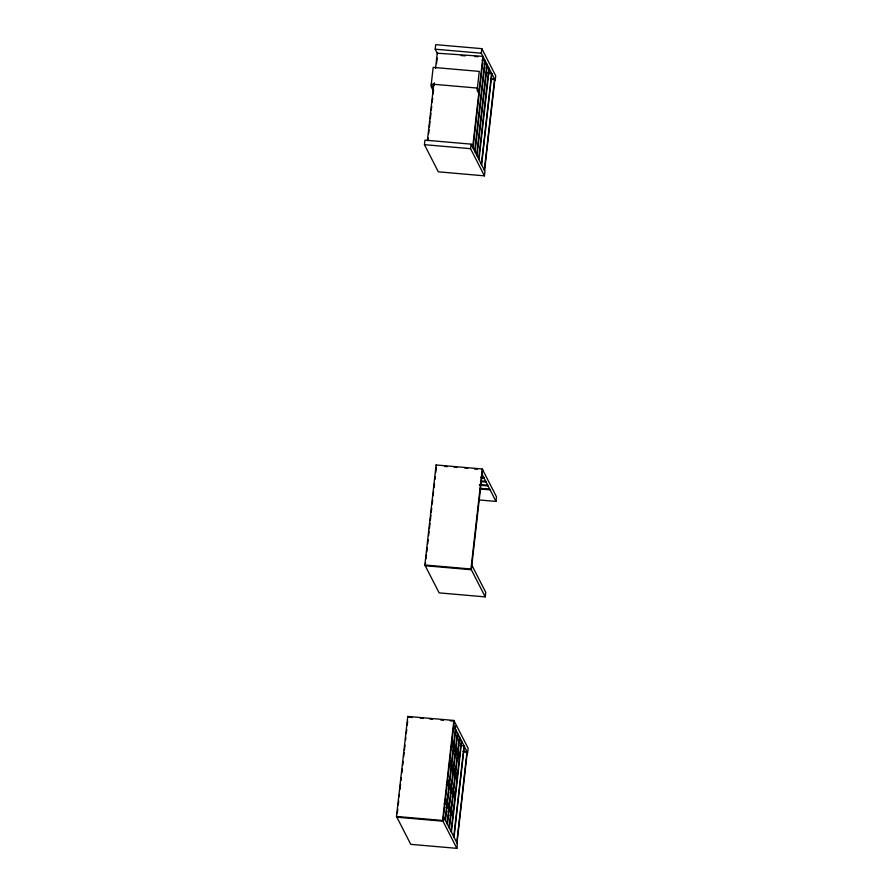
<?xml version="1.0" encoding="UTF-8"?>
<svg xmlns="http://www.w3.org/2000/svg" width="893" height="893" viewBox="0 0 893 893"><rect width="100%" height="100%" fill="white"/><g stroke="black" fill="none" stroke-linecap="round" stroke-linejoin="round"><path stroke-width="1.34" d="M424.443 144.677L424.956 140.134L471.069 144.141L484.955 171.3L484.441 175.843L438.329 171.824L424.443 144.677L470.555 148.684L484.441 175.843M437.626 53.926L435.204 49.193L435.717 44.65L481.829 48.657L495.727 75.816L495.213 80.359L481.316 53.212L481.829 48.657M427.468 140L433.842 83.518M435.55 68.359L437.257 53.2L482.934 56.359L472.676 147.289M427.836 140.726L428.149 137.968M428.618 133.838L429.086 129.708M429.388 126.951L430.013 121.437M430.326 118.68L430.951 113.177M431.252 110.419L431.721 106.289M432.19 102.148L432.659 98.018M433.127 93.888L433.585 89.746M434.054 85.616L434.366 82.859M436.543 63.57L437.157 58.067M470.555 148.684L471.069 144.141M443.486 816.649L457.383 843.807L456.87 848.35L410.758 844.343L396.492 816.459L407.766 716.432L453.878 720.439L468.155 748.323L467.642 752.866L453.744 725.719M471.85 565.191L485.747 592.338L485.234 596.892L439.122 592.874L424.845 565.001L436.13 464.974L482.242 468.981L496.508 496.865L495.995 501.408L479.72 499.991M397.318 813.099L397.787 809.002M398.245 804.906L398.702 800.82M399.171 796.723L399.428 794.457M400.008 789.323L400.577 784.188M401.013 780.348L401.303 777.781M401.85 772.947L402.285 769.096M402.721 765.245L403.156 761.405M403.703 756.561L404.127 752.721M404.417 750.153L404.998 745.019M405.578 739.895L405.835 737.618M406.293 733.521L406.761 729.436M407.219 725.339L407.677 721.254M425.537 562.981L425.224 565.727L471.337 569.734L482.622 469.707M425.994 558.873L426.463 554.765M426.765 552.019L427.234 547.911M427.691 543.804L428.16 539.696M428.618 535.577L429.086 531.469M429.399 528.734L430.013 523.253M430.326 520.507L430.939 515.027M431.252 512.292L431.71 508.173M432.179 504.065L432.636 499.957M433.105 495.849L433.563 491.73M434.031 487.623L434.5 483.515M434.958 479.396L435.271 476.661M435.728 472.553L436.253 467.977M473.044 148.026L483.303 57.085M474.663 151.174L484.921 60.244L482.153 60.043M475.031 151.899L485.29 60.97M476.65 155.047L486.908 64.117L484.14 63.928M477.018 155.784L487.277 64.843M478.637 158.932L488.884 68.002L486.116 67.801M479.005 159.657L489.264 68.728M481.36 164.267L491.619 73.326L487.545 72.98M481.606 164.747L491.864 73.818M484.341 170.083L494.599 79.153L490.525 78.796M484.586 170.563L494.845 79.633L492.132 79.399M456.87 848.35L442.604 820.466L453.878 720.439M485.234 596.892L470.968 569.008L482.242 468.981M454.258 721.176L442.973 821.203L396.86 817.184M445.105 819.807L455.352 728.867L452.584 728.677M455.441 728.108L455.698 725.842M445.473 820.533L455.731 729.592M447.08 823.681L457.339 732.751L454.57 732.561M447.46 824.406L457.707 733.477M449.067 827.565L459.326 736.625L456.557 736.435M449.436 828.291L459.694 737.35M451.054 831.439L461.313 740.509L458.544 740.319M451.423 832.164L461.681 741.235M453.778 836.774L464.036 745.845L459.973 745.488M454.035 837.254L464.293 746.325M456.758 842.59L467.017 751.66L462.954 751.303M457.004 843.081L467.262 752.14L464.55 751.906M461.156 55.556L465.309 55.846M474.998 56.516L477.766 56.705M480.947 477.219L483.716 477.409M481.316 477.945L484.084 478.135M481.55 481.003L485.703 481.294M480.534 481.628L486.071 482.019M479.385 484.598L487.69 485.167M479.753 485.323L488.058 485.892M479.988 488.382L489.677 489.051M480.356 489.107L490.045 489.777M450.541 746.861L453.309 747.061L451.691 743.902M452.517 750.745L455.285 750.935L453.677 747.787M454.504 754.618L457.272 754.819L455.664 751.66M456.49 758.503L459.259 758.693L457.651 755.545M448.398 765.814L451.166 766.004L449.559 762.845M450.385 769.688L453.153 769.878L451.534 766.73M452.371 773.572L455.14 773.762L453.521 770.603M454.358 777.446L457.127 777.636L455.508 774.488M446.266 784.757L449.034 784.947L447.415 781.788M448.253 788.631L451.021 788.82L449.402 785.673M450.228 792.515L452.997 792.705L451.389 789.546M450.608 793.241L453.376 793.43L454.983 796.578L452.215 796.389M444.122 803.7L446.891 803.89L445.283 800.742M446.109 807.573L448.878 807.763L447.27 804.615M448.096 811.458L450.865 811.648L449.246 808.5M450.083 815.331L452.851 815.521L451.233 812.373M435.204 49.193L481.316 53.212M487.801 73.46L490.514 73.695M444.647 466.403L447.36 466.648M454.135 467.229L456.848 467.474M464.985 468.178L467.698 468.412M474.484 469.004L477.197 469.238M424.845 565.001L470.968 569.008M409.496 717.28L412.209 717.514M420.346 718.218L423.059 718.452M429.846 719.044L432.558 719.278M440.695 719.992L443.408 720.227M450.184 720.818L452.896 721.053M396.492 816.459L442.604 820.466M479.005 91.22L477.387 88.072L431.274 84.054L433.328 88.061M478.748 93.497L477.13 90.338L479.273 71.395L433.161 67.388L431.018 86.331L433.072 90.338M482.108 474.261L495.995 501.408M436.13 464.974L436.51 465.7M451.947 741.636L453.566 744.784M453.934 745.51L455.542 748.658M455.921 749.394L457.529 752.542M457.908 753.268L459.515 756.416M449.815 760.579L451.423 763.727M451.791 764.453L453.41 767.612M453.778 768.337L455.397 771.485M455.765 772.211L457.383 775.358M447.672 779.522L449.291 782.67M449.659 783.395L451.278 786.554M451.646 787.28L453.253 790.428M453.633 791.153L455.24 794.312M407.766 716.432L408.146 717.157M445.54 798.465L447.147 801.613M447.527 802.338L449.134 805.497M449.503 806.223L451.121 809.371M451.49 810.096L453.108 813.255"/></g></svg>
